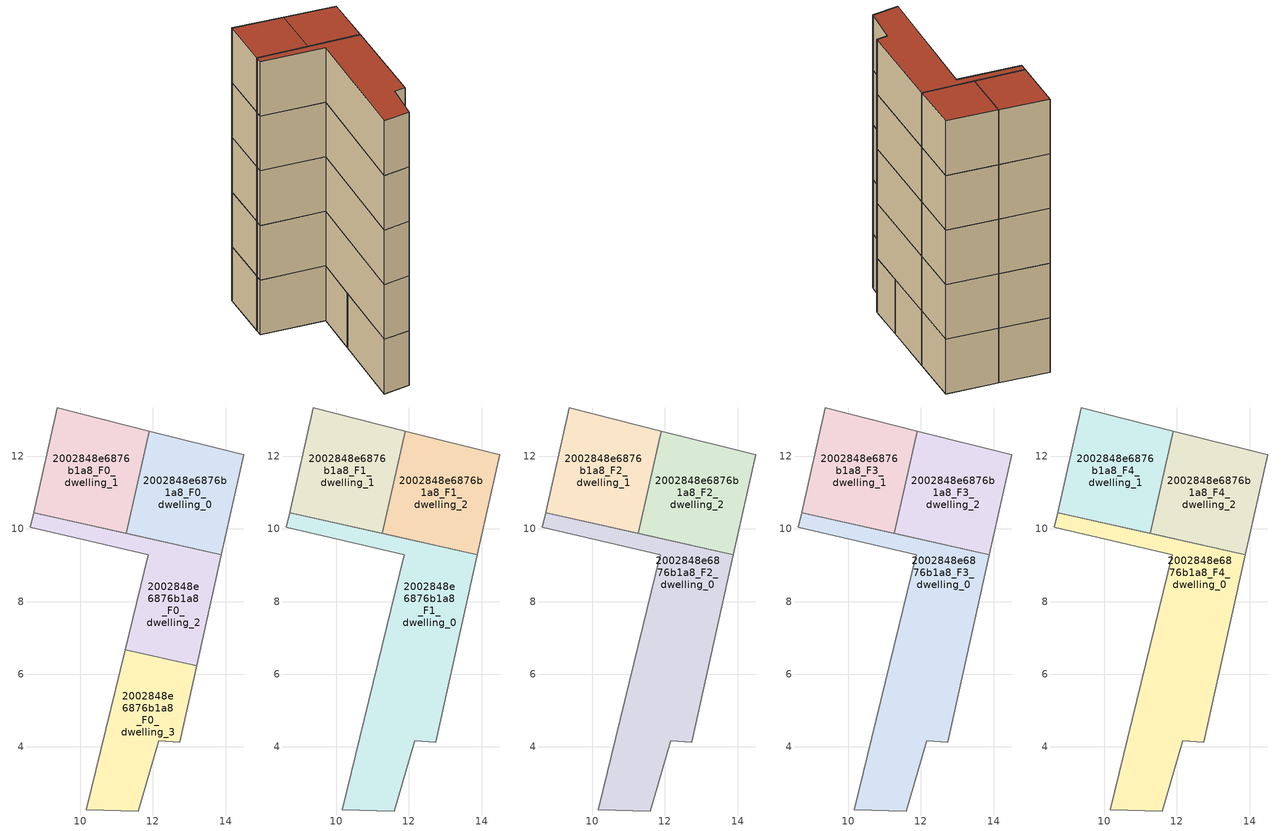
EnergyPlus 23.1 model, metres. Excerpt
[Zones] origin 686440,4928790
2002848e6876b1a8_F0_dwelling_0
 floor ground (EU_floor_Construction): 13.89,9.3 14.5,12.05 11.89,12.7 11.27,9.88 z0
 wall adiabatic (EU_wall_Construction): 11.89,12.7 14.5,12.05 13.89,9.3 11.27,9.88 z0:3
 wall to 2002848e6876b1a8_F0_dwelling_1 (EU_wall_Construction): 11.27,9.88 11.89,12.7 z0:3
2002848e6876b1a8_F0_dwelling_1
 floor ground (EU_floor_Construction): 11.27,9.88 11.89,12.7 9.36,13.33 8.71,10.44 z0
 wall adiabatic (EU_wall_Construction): 11.27,9.88 8.71,10.44 9.36,13.33 11.89,12.7 z0:3
2002848e6876b1a8_F0_dwelling_2
 floor ground (EU_floor_Construction): 13.21,6.23 13.89,9.3 8.71,10.44 8.62,10.05 11.87,9.29 11.23,6.67 z0
 wall adiabatic (EU_wall_Construction): 11.23,6.67 11.87,9.29 8.62,10.05 8.71,10.44 13.89,9.3 13.21,6.23 z0:3
 wall to 2002848e6876b1a8_F0_dwelling_3 (EU_wall_Construction): 13.21,6.23 11.23,6.67 z0:3
2002848e6876b1a8_F0_dwelling_3
 floor ground (EU_floor_Construction): 11.59,2.22 12.17,4.17 12.74,4.12 13.21,6.23 11.23,6.67 10.17,2.26 z0
 wall adiabatic (EU_wall_Construction): 13.21,6.23 12.74,4.12 12.17,4.17 11.59,2.22 10.17,2.26 11.23,6.67 z0:3
2002848e6876b1a8_F1_dwelling_0
 floor to 2002848e6876b1a8_F0_dwelling_2 (EU_floor_Construction): 13.21,6.23 13.89,9.3 8.71,10.44 8.62,10.05 11.87,9.29 11.24,6.67 z3
 floor to 2002848e6876b1a8_F0_dwelling_3 (EU_floor_Construction): 11.59,2.22 12.17,4.17 12.74,4.12 13.21,6.23 11.24,6.67 10.17,2.26 z3
 wall adiabatic (EU_wall_Construction): 11.87,9.29 8.62,10.05 8.71,10.44 13.89,9.3 12.74,4.12 12.17,4.17 11.59,2.22 10.17,2.26 11.87,9.29 z3:6
2002848e6876b1a8_F1_dwelling_1
 floor to 2002848e6876b1a8_F0_dwelling_1 (EU_floor_Construction): 11.27,9.88 11.89,12.7 9.36,13.33 8.71,10.44 z3
 wall adiabatic (EU_wall_Construction): 11.27,9.88 8.71,10.44 9.36,13.33 11.89,12.7 z3:6
 wall to 2002848e6876b1a8_F1_dwelling_2 (EU_wall_Construction): 11.89,12.7 11.27,9.88 z3:6
2002848e6876b1a8_F1_dwelling_2
 floor to 2002848e6876b1a8_F0_dwelling_0 (EU_floor_Construction): 13.89,9.3 14.5,12.05 11.89,12.7 11.27,9.88 z3
 wall adiabatic (EU_wall_Construction): 11.89,12.7 14.5,12.05 13.89,9.3 11.27,9.88 z3:6
2002848e6876b1a8_F2_dwelling_0
 floor to 2002848e6876b1a8_F1_dwelling_0 (EU_floor_Construction): 12.74,4.12 13.89,9.3 8.71,10.44 8.62,10.05 11.87,9.29 10.17,2.26 11.59,2.22 12.17,4.17 z6
 wall adiabatic (EU_wall_Construction): 11.87,9.29 8.62,10.05 8.71,10.44 13.89,9.3 12.74,4.12 12.17,4.17 11.59,2.22 10.17,2.26 11.87,9.29 z6:9
2002848e6876b1a8_F2_dwelling_1
 floor to 2002848e6876b1a8_F1_dwelling_1 (EU_floor_Construction): 11.27,9.88 11.89,12.7 9.36,13.33 8.71,10.44 z6
 wall adiabatic (EU_wall_Construction): 11.27,9.88 8.71,10.44 9.36,13.33 11.89,12.7 z6:9
 wall to 2002848e6876b1a8_F2_dwelling_2 (EU_wall_Construction): 11.89,12.7 11.27,9.88 z6:9
2002848e6876b1a8_F2_dwelling_2
 floor to 2002848e6876b1a8_F1_dwelling_2 (EU_floor_Construction): 13.89,9.3 14.5,12.05 11.89,12.7 11.27,9.88 z6
 wall adiabatic (EU_wall_Construction): 11.89,12.7 14.5,12.05 13.89,9.3 11.27,9.88 z6:9
2002848e6876b1a8_F3_dwelling_0
 floor to 2002848e6876b1a8_F2_dwelling_0 (EU_floor_Construction): 12.74,4.12 13.89,9.3 8.71,10.44 8.62,10.05 11.87,9.29 10.17,2.26 11.59,2.22 12.17,4.17 z9
 wall adiabatic (EU_wall_Construction): 11.87,9.29 8.62,10.05 8.71,10.44 13.89,9.3 12.74,4.12 12.17,4.17 11.59,2.22 10.17,2.26 11.87,9.29 z9:12
2002848e6876b1a8_F3_dwelling_1
 floor to 2002848e6876b1a8_F2_dwelling_1 (EU_floor_Construction): 11.27,9.88 11.89,12.7 9.36,13.33 8.71,10.44 z9
 wall adiabatic (EU_wall_Construction): 11.27,9.88 8.71,10.44 9.36,13.33 11.89,12.7 z9:12
 wall to 2002848e6876b1a8_F3_dwelling_2 (EU_wall_Construction): 11.89,12.7 11.27,9.88 z9:12
2002848e6876b1a8_F3_dwelling_2
 floor to 2002848e6876b1a8_F2_dwelling_2 (EU_floor_Construction): 13.89,9.3 14.5,12.05 11.89,12.7 11.27,9.88 z9
 wall adiabatic (EU_wall_Construction): 11.89,12.7 14.5,12.05 13.89,9.3 11.27,9.88 z9:12
2002848e6876b1a8_F4_dwelling_0
 floor to 2002848e6876b1a8_F3_dwelling_0 (EU_floor_Construction): 12.74,4.12 13.89,9.3 8.71,10.44 8.62,10.05 11.87,9.29 10.17,2.26 11.59,2.22 12.17,4.17 z12
 wall adiabatic (EU_wall_Construction): 11.87,9.29 8.62,10.05 8.71,10.44 13.89,9.3 12.74,4.12 12.17,4.17 11.59,2.22 10.17,2.26 11.87,9.29 z12:15
 roof outside (EU_roof_Construction): 13.89,9.3 12.74,4.12 12.17,4.17 11.59,2.22 10.17,2.26 11.87,9.29 8.62,10.05 8.71,10.44 z15
2002848e6876b1a8_F4_dwelling_1
 floor to 2002848e6876b1a8_F3_dwelling_1 (EU_floor_Construction): 11.27,9.88 11.89,12.7 9.36,13.33 8.71,10.44 z12
 wall adiabatic (EU_wall_Construction): 11.27,9.88 8.71,10.44 9.36,13.33 11.89,12.7 z12:15
 wall to 2002848e6876b1a8_F4_dwelling_2 (EU_wall_Construction): 11.89,12.7 11.27,9.88 z12:15
 roof outside (EU_roof_Construction): 11.89,12.7 11.27,9.88 8.71,10.44 9.36,13.33 z15
2002848e6876b1a8_F4_dwelling_2
 floor to 2002848e6876b1a8_F3_dwelling_2 (EU_floor_Construction): 13.89,9.3 14.5,12.05 11.89,12.7 11.27,9.88 z12
 wall adiabatic (EU_wall_Construction): 11.89,12.7 14.5,12.05 13.89,9.3 11.27,9.88 z12:15
 roof outside (EU_roof_Construction): 14.5,12.05 13.89,9.3 11.27,9.88 11.89,12.7 z15
[Building]
EU S2 Campaign: North Axis=0; Terrain=City; Solar Distribution=FullExterior
[Site:Location]
Bologna: Latitude=44.5; Longitude=11.25; Time Zone=1; Elevation=37
[SizingPeriod:WeatherFileDays]
AnnualSizingPeriod: Begin Month=1; Begin Day of Month=1; End Month=12; End Day of Month=31; Day of Week for Start Day=Monday; Use Weather File Daylight Saving Period=No; Use Weather File Rain and Snow Indicators=No
[MATERIAL]
EU_InternalMass_Material: Roughness=MediumRough; Thickness=0.1; Conductivity=1; Density=1800; Specific Heat=900; Thermal Absorptance=0.9; Solar Absorptance=0.7; Visible Absorptance=0.7
[MATERIAL:NOMASS] Roughness=MediumRough; Thermal Absorptance=0.9; Solar Absorptance=0.7; Visible Absorptance=0.7
Name | Thermal Resistance
EU_wall_NoMass | 0.905828
EU_roof_NoMass | 0.37593
EU_floor_NoMass | 0.67114
[CONSTRUCTION]
EU_wall_Construction: EU_wall_NoMass
EU_roof_Construction: EU_roof_NoMass
EU_floor_Construction: EU_floor_NoMass
EU_InternalMass_Construction: EU_InternalMass_Material
[ZONE] Type=1; Multiplier=1; Ceiling Height=autocalculate; Floor Area=autocalculate; Part of Total Floor Area=Yes
Name | Volume
2002848e6876b1a8_F0_dwelling_0 | 22.9907
2002848e6876b1a8_F1_dwelling_0 | 45.9749
2002848e6876b1a8_F2_dwelling_0; 2002848e6876b1a8_F3_dwelling_0; 2002848e6876b1a8_F4_dwelling_0 | 45.9756
2002848e6876b1a8_F0_dwelling_1; 2002848e6876b1a8_F1_dwelling_1; 2002848e6876b1a8_F2_dwelling_1; 2002848e6876b1a8_F3_dwelling_1; 2002848e6876b1a8_F4_dwelling_1 | 22.9819
2002848e6876b1a8_F0_dwelling_2 | 22.9893
2002848e6876b1a8_F1_dwelling_2; 2002848e6876b1a8_F2_dwelling_2; 2002848e6876b1a8_F3_dwelling_2; 2002848e6876b1a8_F4_dwelling_2 | 22.99
2002848e6876b1a8_F0_dwelling_3 | 22.9878
[INTERNALMASS] Construction=EU_InternalMass_Construction
Name | Zone or ZoneList | Surface Area
2002848e6876b1a8_F0_dwelling_0_EU_InternalMass | 2002848e6876b1a8_F0_dwelling_0 | 7.66284
2002848e6876b1a8_F0_dwelling_1_EU_InternalMass | 2002848e6876b1a8_F0_dwelling_1 | 7.66089
2002848e6876b1a8_F0_dwelling_2_EU_InternalMass | 2002848e6876b1a8_F0_dwelling_2 | 7.66335
2002848e6876b1a8_F0_dwelling_3_EU_InternalMass | 2002848e6876b1a8_F0_dwelling_3 | 7.66294
2002848e6876b1a8_F1_dwelling_0_EU_InternalMass | 2002848e6876b1a8_F1_dwelling_0 | 15.3251
2002848e6876b1a8_F1_dwelling_1_EU_InternalMass | 2002848e6876b1a8_F1_dwelling_1 | 7.66079
2002848e6876b1a8_F1_dwelling_2_EU_InternalMass | 2002848e6876b1a8_F1_dwelling_2 | 7.66333
2002848e6876b1a8_F2_dwelling_0_EU_InternalMass | 2002848e6876b1a8_F2_dwelling_0 | 15.3251
2002848e6876b1a8_F2_dwelling_1_EU_InternalMass | 2002848e6876b1a8_F2_dwelling_1 | 7.66079
2002848e6876b1a8_F2_dwelling_2_EU_InternalMass | 2002848e6876b1a8_F2_dwelling_2 | 7.66333
2002848e6876b1a8_F3_dwelling_0_EU_InternalMass | 2002848e6876b1a8_F3_dwelling_0 | 15.3251
2002848e6876b1a8_F3_dwelling_1_EU_InternalMass | 2002848e6876b1a8_F3_dwelling_1 | 7.66079
2002848e6876b1a8_F3_dwelling_2_EU_InternalMass | 2002848e6876b1a8_F3_dwelling_2 | 7.66333
2002848e6876b1a8_F4_dwelling_0_EU_InternalMass | 2002848e6876b1a8_F4_dwelling_0 | 15.3251
2002848e6876b1a8_F4_dwelling_1_EU_InternalMass | 2002848e6876b1a8_F4_dwelling_1 | 7.66079
2002848e6876b1a8_F4_dwelling_2_EU_InternalMass | 2002848e6876b1a8_F4_dwelling_2 | 7.66333
[OTHEREQUIPMENT] Fuel Type=Electricity; Design Level Calculation Method=Watts/Area; Power per Zone Floor Area=1; Fraction Latent=0; Fraction Radiant=0; Fraction Lost=0; Carbon Dioxide Generation Rate=0; EndUse Subcategory=EU_Step8_InternalGains
Name | Zone or ZoneList or Space or SpaceList | Schedule
EU_Step8_InternalGain_2002848e6876b1a8_F0_dwelling_0_f000 | 2002848e6876b1a8_F0_dwelling_0 | EU_Step8_GainSchedule_2002848e6876b1a8_F0_dwelling_0_f000
EU_Step8_InternalGain_2002848e6876b1a8_F0_dwelling_1_f000 | 2002848e6876b1a8_F0_dwelling_1 | EU_Step8_GainSchedule_2002848e6876b1a8_F0_dwelling_1_f000
EU_Step8_InternalGain_2002848e6876b1a8_F0_dwelling_2_f000 | 2002848e6876b1a8_F0_dwelling_2 | EU_Step8_GainSchedule_2002848e6876b1a8_F0_dwelling_2_f000
EU_Step8_InternalGain_2002848e6876b1a8_F0_dwelling_3_f000 | 2002848e6876b1a8_F0_dwelling_3 | EU_Step8_GainSchedule_2002848e6876b1a8_F0_dwelling_3_f000
EU_Step8_InternalGain_2002848e6876b1a8_F1_dwelling_0_f000 | 2002848e6876b1a8_F1_dwelling_0 | EU_Step8_GainSchedule_2002848e6876b1a8_F1_dwelling_0_f000
EU_Step8_InternalGain_2002848e6876b1a8_F1_dwelling_1_f000 | 2002848e6876b1a8_F1_dwelling_1 | EU_Step8_GainSchedule_2002848e6876b1a8_F1_dwelling_1_f000
EU_Step8_InternalGain_2002848e6876b1a8_F1_dwelling_2_f000 | 2002848e6876b1a8_F1_dwelling_2 | EU_Step8_GainSchedule_2002848e6876b1a8_F1_dwelling_2_f000
EU_Step8_InternalGain_2002848e6876b1a8_F2_dwelling_0_f000 | 2002848e6876b1a8_F2_dwelling_0 | EU_Step8_GainSchedule_2002848e6876b1a8_F2_dwelling_0_f000
EU_Step8_InternalGain_2002848e6876b1a8_F2_dwelling_1_f000 | 2002848e6876b1a8_F2_dwelling_1 | EU_Step8_GainSchedule_2002848e6876b1a8_F2_dwelling_1_f000
EU_Step8_InternalGain_2002848e6876b1a8_F2_dwelling_2_f000 | 2002848e6876b1a8_F2_dwelling_2 | EU_Step8_GainSchedule_2002848e6876b1a8_F2_dwelling_2_f000
EU_Step8_InternalGain_2002848e6876b1a8_F3_dwelling_0_f000 | 2002848e6876b1a8_F3_dwelling_0 | EU_Step8_GainSchedule_2002848e6876b1a8_F3_dwelling_0_f000
EU_Step8_InternalGain_2002848e6876b1a8_F3_dwelling_1_f000 | 2002848e6876b1a8_F3_dwelling_1 | EU_Step8_GainSchedule_2002848e6876b1a8_F3_dwelling_1_f000
EU_Step8_InternalGain_2002848e6876b1a8_F3_dwelling_2_f000 | 2002848e6876b1a8_F3_dwelling_2 | EU_Step8_GainSchedule_2002848e6876b1a8_F3_dwelling_2_f000
EU_Step8_InternalGain_2002848e6876b1a8_F4_dwelling_0_f000 | 2002848e6876b1a8_F4_dwelling_0 | EU_Step8_GainSchedule_2002848e6876b1a8_F4_dwelling_0_f000
EU_Step8_InternalGain_2002848e6876b1a8_F4_dwelling_1_f000 | 2002848e6876b1a8_F4_dwelling_1 | EU_Step8_GainSchedule_2002848e6876b1a8_F4_dwelling_1_f000
EU_Step8_InternalGain_2002848e6876b1a8_F4_dwelling_2_f000 | 2002848e6876b1a8_F4_dwelling_2 | EU_Step8_GainSchedule_2002848e6876b1a8_F4_dwelling_2_f000
[ZONEVENTILATION:DESIGNFLOWRATE] Schedule=EU_AlwaysOn; Design Flow Rate Calculation Method=AirChanges/Hour; Air Changes per Hour=0.73129; Ventilation Type=Natural; Fan Pressure Rise=0; Fan Total Efficiency=1; Constant Term Coefficient=1; Temperature Term Coefficient=0; Velocity Term Coefficient=0; Velocity Squared Term Coefficient=0; Minimum Indoor Temperature=-100; Maximum Indoor Temperature=100; Delta Temperature=-100; Minimum Outdoor Temperature=-100; Maximum Outdoor Temperature=100; Maximum Wind Speed=40
Name | Zone or ZoneList or Space or SpaceList
EU_ConstantAir_2002848e6876b1a8_F0_dwelling_0 | 2002848e6876b1a8_F0_dwelling_0
EU_ConstantAir_2002848e6876b1a8_F0_dwelling_1 | 2002848e6876b1a8_F0_dwelling_1
EU_ConstantAir_2002848e6876b1a8_F0_dwelling_2 | 2002848e6876b1a8_F0_dwelling_2
EU_ConstantAir_2002848e6876b1a8_F0_dwelling_3 | 2002848e6876b1a8_F0_dwelling_3
EU_ConstantAir_2002848e6876b1a8_F1_dwelling_0 | 2002848e6876b1a8_F1_dwelling_0
EU_ConstantAir_2002848e6876b1a8_F1_dwelling_1 | 2002848e6876b1a8_F1_dwelling_1
EU_ConstantAir_2002848e6876b1a8_F1_dwelling_2 | 2002848e6876b1a8_F1_dwelling_2
EU_ConstantAir_2002848e6876b1a8_F2_dwelling_0 | 2002848e6876b1a8_F2_dwelling_0
EU_ConstantAir_2002848e6876b1a8_F2_dwelling_1 | 2002848e6876b1a8_F2_dwelling_1
EU_ConstantAir_2002848e6876b1a8_F2_dwelling_2 | 2002848e6876b1a8_F2_dwelling_2
EU_ConstantAir_2002848e6876b1a8_F3_dwelling_0 | 2002848e6876b1a8_F3_dwelling_0
EU_ConstantAir_2002848e6876b1a8_F3_dwelling_1 | 2002848e6876b1a8_F3_dwelling_1
EU_ConstantAir_2002848e6876b1a8_F3_dwelling_2 | 2002848e6876b1a8_F3_dwelling_2
EU_ConstantAir_2002848e6876b1a8_F4_dwelling_0 | 2002848e6876b1a8_F4_dwelling_0
EU_ConstantAir_2002848e6876b1a8_F4_dwelling_1 | 2002848e6876b1a8_F4_dwelling_1
EU_ConstantAir_2002848e6876b1a8_F4_dwelling_2 | 2002848e6876b1a8_F4_dwelling_2
[HVACTEMPLATE:THERMOSTAT] Constant Heating Setpoint=20; Constant Cooling Setpoint=50
EU_HeatOnly_2002848e6876b1a8_F0_dwelling_0; EU_HeatOnly_2002848e6876b1a8_F0_dwelling_1; EU_HeatOnly_2002848e6876b1a8_F0_dwelling_2; EU_HeatOnly_2002848e6876b1a8_F0_dwelling_3; EU_HeatOnly_2002848e6876b1a8_F1_dwelling_0; EU_HeatOnly_2002848e6876b1a8_F1_dwelling_1; EU_HeatOnly_2002848e6876b1a8_F1_dwelling_2; EU_HeatOnly_2002848e6876b1a8_F2_dwelling_0; EU_HeatOnly_2002848e6876b1a8_F2_dwelling_1; EU_HeatOnly_2002848e6876b1a8_F2_dwelling_2; EU_HeatOnly_2002848e6876b1a8_F3_dwelling_0; EU_HeatOnly_2002848e6876b1a8_F3_dwelling_1; EU_HeatOnly_2002848e6876b1a8_F3_dwelling_2; EU_HeatOnly_2002848e6876b1a8_F4_dwelling_0; EU_HeatOnly_2002848e6876b1a8_F4_dwelling_1; EU_HeatOnly_2002848e6876b1a8_F4_dwelling_2
[HVACTEMPLATE:ZONE:IDEALLOADSAIRSYSTEM] System Availability Schedule=EU_AlwaysOn; Maximum Heating Supply Air Temperature=50; Minimum Cooling Supply Air Temperature=13; Maximum Heating Supply Air Humidity Ratio=0.0156; Minimum Cooling Supply Air Humidity Ratio=0.0077; Heating Limit=NoLimit; Cooling Limit=NoLimit; Heating Availability Schedule=EU_AlwaysOn; Cooling Availability Schedule=EU_CoolingOff; Dehumidification Control Type=ConstantSensibleHeatRatio; Cooling Sensible Heat Ratio=0.7; Dehumidification Setpoint=60; Humidification Control Type=None; Humidification Setpoint=30; Outdoor Air Method=None; Outdoor Air Flow Rate per Person=0.00944; Outdoor Air Flow Rate per Zone Floor Area=0; Outdoor Air Flow Rate per Zone=0; Demand Controlled Ventilation Type=None; Outdoor Air Economizer Type=NoEconomizer; Heat Recovery Type=None; Sensible Heat Recovery Effectiveness=0.7; Latent Heat Recovery Effectiveness=0.65
Name | Template Thermostat
2002848e6876b1a8_F0_dwelling_0 | EU_HeatOnly_2002848e6876b1a8_F0_dwelling_0
2002848e6876b1a8_F0_dwelling_1 | EU_HeatOnly_2002848e6876b1a8_F0_dwelling_1
2002848e6876b1a8_F0_dwelling_2 | EU_HeatOnly_2002848e6876b1a8_F0_dwelling_2
2002848e6876b1a8_F0_dwelling_3 | EU_HeatOnly_2002848e6876b1a8_F0_dwelling_3
2002848e6876b1a8_F1_dwelling_0 | EU_HeatOnly_2002848e6876b1a8_F1_dwelling_0
2002848e6876b1a8_F1_dwelling_1 | EU_HeatOnly_2002848e6876b1a8_F1_dwelling_1
2002848e6876b1a8_F1_dwelling_2 | EU_HeatOnly_2002848e6876b1a8_F1_dwelling_2
2002848e6876b1a8_F2_dwelling_0 | EU_HeatOnly_2002848e6876b1a8_F2_dwelling_0
2002848e6876b1a8_F2_dwelling_1 | EU_HeatOnly_2002848e6876b1a8_F2_dwelling_1
2002848e6876b1a8_F2_dwelling_2 | EU_HeatOnly_2002848e6876b1a8_F2_dwelling_2
2002848e6876b1a8_F3_dwelling_0 | EU_HeatOnly_2002848e6876b1a8_F3_dwelling_0
2002848e6876b1a8_F3_dwelling_1 | EU_HeatOnly_2002848e6876b1a8_F3_dwelling_1
2002848e6876b1a8_F3_dwelling_2 | EU_HeatOnly_2002848e6876b1a8_F3_dwelling_2
2002848e6876b1a8_F4_dwelling_0 | EU_HeatOnly_2002848e6876b1a8_F4_dwelling_0
2002848e6876b1a8_F4_dwelling_1 | EU_HeatOnly_2002848e6876b1a8_F4_dwelling_1
2002848e6876b1a8_F4_dwelling_2 | EU_HeatOnly_2002848e6876b1a8_F4_dwelling_2
[SIZING:ZONE] Zone Cooling Design Supply Air Temperature Input Method=SupplyAirTemperature; Zone Cooling Design Supply Air Temperature=13; Zone Heating Design Supply Air Temperature Input Method=SupplyAirTemperature; Zone Heating Design Supply Air Temperature=50; Zone Cooling Design Supply Air Humidity Ratio=0.008; Zone Heating Design Supply Air Humidity Ratio=0.008; Cooling Design Air Flow Method=DesignDay; Cooling Design Air Flow Rate=0; Cooling Minimum Air Flow per Zone Floor Area=0.000762; Cooling Minimum Air Flow=0; Cooling Minimum Air Flow Fraction=0.2; Heating Design Air Flow Method=DesignDay; Heating Design Air Flow Rate=0; Heating Maximum Air Flow per Zone Floor Area=0.002032; Heating Maximum Air Flow=0.141576; Heating Maximum Air Flow Fraction=0.3; Account for Dedicated Outdoor Air System=No; Dedicated Outdoor Air System Control Strategy=NeutralSupplyAir; Dedicated Outdoor Air Low Setpoint Temperature for Design=autosize; Dedicated Outdoor Air High Setpoint Temperature for Design=autosize; Zone Load Sizing Method=Sensible Load Only No Latent Load; Zone Latent Cooling Design Supply Air Humidity Ratio Input Method=HumidityRatioDifference; Zone Cooling Design Supply Air Humidity Ratio Difference=0.005; Zone Latent Heating Design Supply Air Humidity Ratio Input Method=HumidityRatioDifference; Zone Humidification Design Supply Air Humidity Ratio Difference=0.005
2002848e6876b1a8_F0_dwelling_0; 2002848e6876b1a8_F0_dwelling_1; 2002848e6876b1a8_F0_dwelling_2; 2002848e6876b1a8_F0_dwelling_3; 2002848e6876b1a8_F1_dwelling_0; 2002848e6876b1a8_F1_dwelling_1; 2002848e6876b1a8_F1_dwelling_2; 2002848e6876b1a8_F2_dwelling_0; 2002848e6876b1a8_F2_dwelling_1; 2002848e6876b1a8_F2_dwelling_2; 2002848e6876b1a8_F3_dwelling_0; 2002848e6876b1a8_F3_dwelling_1; 2002848e6876b1a8_F3_dwelling_2; 2002848e6876b1a8_F4_dwelling_0; 2002848e6876b1a8_F4_dwelling_1; 2002848e6876b1a8_F4_dwelling_2
[SCHEDULE:CONSTANT]
Name | Hourly Value
EU_AlwaysOn | 1
EU_CoolingOff | 0
[SCHEDULE:FILE] Column Number=1; Rows to Skip at Top=0; Number of Hours of Data=8760; Column Separator=Comma; Interpolate to Timestep=No; Minutes per Item=60; Adjust Schedule for Daylight Savings=Yes
Name | File
EU_Step8_GainSchedule_2002848e6876b1a8_F0_dwelling_0_f000 | ../../schedules/2002848e6876b1a8/2002848e6876b1a8_F0_dwelling_0_f000_gain.csv
EU_Step8_GainSchedule_2002848e6876b1a8_F0_dwelling_1_f000 | ../../schedules/2002848e6876b1a8/2002848e6876b1a8_F0_dwelling_1_f000_gain.csv
EU_Step8_GainSchedule_2002848e6876b1a8_F0_dwelling_2_f000 | ../../schedules/2002848e6876b1a8/2002848e6876b1a8_F0_dwelling_2_f000_gain.csv
EU_Step8_GainSchedule_2002848e6876b1a8_F0_dwelling_3_f000 | ../../schedules/2002848e6876b1a8/2002848e6876b1a8_F0_dwelling_3_f000_gain.csv
EU_Step8_GainSchedule_2002848e6876b1a8_F1_dwelling_0_f000 | ../../schedules/2002848e6876b1a8/2002848e6876b1a8_F1_dwelling_0_f000_gain.csv
EU_Step8_GainSchedule_2002848e6876b1a8_F1_dwelling_1_f000 | ../../schedules/2002848e6876b1a8/2002848e6876b1a8_F1_dwelling_1_f000_gain.csv
EU_Step8_GainSchedule_2002848e6876b1a8_F1_dwelling_2_f000 | ../../schedules/2002848e6876b1a8/2002848e6876b1a8_F1_dwelling_2_f000_gain.csv
EU_Step8_GainSchedule_2002848e6876b1a8_F2_dwelling_0_f000 | ../../schedules/2002848e6876b1a8/2002848e6876b1a8_F2_dwelling_0_f000_gain.csv
EU_Step8_GainSchedule_2002848e6876b1a8_F2_dwelling_1_f000 | ../../schedules/2002848e6876b1a8/2002848e6876b1a8_F2_dwelling_1_f000_gain.csv
EU_Step8_GainSchedule_2002848e6876b1a8_F2_dwelling_2_f000 | ../../schedules/2002848e6876b1a8/2002848e6876b1a8_F2_dwelling_2_f000_gain.csv
EU_Step8_GainSchedule_2002848e6876b1a8_F3_dwelling_0_f000 | ../../schedules/2002848e6876b1a8/2002848e6876b1a8_F3_dwelling_0_f000_gain.csv
EU_Step8_GainSchedule_2002848e6876b1a8_F3_dwelling_1_f000 | ../../schedules/2002848e6876b1a8/2002848e6876b1a8_F3_dwelling_1_f000_gain.csv
EU_Step8_GainSchedule_2002848e6876b1a8_F3_dwelling_2_f000 | ../../schedules/2002848e6876b1a8/2002848e6876b1a8_F3_dwelling_2_f000_gain.csv
EU_Step8_GainSchedule_2002848e6876b1a8_F4_dwelling_0_f000 | ../../schedules/2002848e6876b1a8/2002848e6876b1a8_F4_dwelling_0_f000_gain.csv
EU_Step8_GainSchedule_2002848e6876b1a8_F4_dwelling_1_f000 | ../../schedules/2002848e6876b1a8/2002848e6876b1a8_F4_dwelling_1_f000_gain.csv
EU_Step8_GainSchedule_2002848e6876b1a8_F4_dwelling_2_f000 | ../../schedules/2002848e6876b1a8/2002848e6876b1a8_F4_dwelling_2_f000_gain.csv
